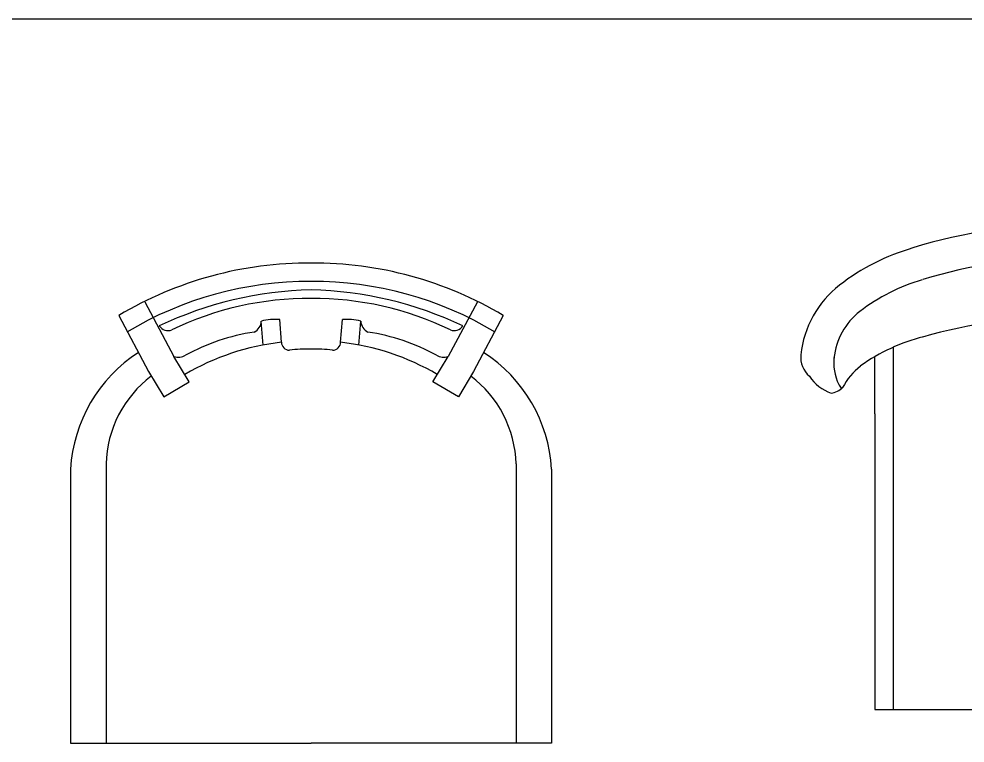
# Model space of a CAD drawing. Header units: millimetres. Extents: x 14385 to 129787, y 107826 to 186798.
# Drawn here: x 47747 to 49027, y 178851 to 179831 of the extents above; entities that cross this region are included whole.
import ezdxf

# ---------------------------------------------------------------- set-up
doc = ezdxf.new("R2010")
doc.units = ezdxf.units.MM
doc.header["$LTSCALE"] = 1000
doc.layers.add('FF-FURN', color=51, linetype='Continuous')

# ---------------------------------------------------------------- blocks, each defined once
blk = doc.blocks.new('A$C1E0B67C3')
at = {"color": 0}
for p, q in [((-240.1, 490.3), (-240.1, 360.3)), ((240.2, 491), (240.2, 360.3)), ((-265.1, 400), (-265.1, 477.5)), ((265.2, 400), (265.2, 477.3)), ((-265.1, 400), (-265.1, 0)), ((265.2, 399.9), (265.2, 0)), ((-240.1, 360.3), (-240.1, 0)), ((240.2, 360.3), (240.2, 0))]:
    blk.add_line(p, q, dxfattribs=at)
for p, q in [((-240.1, 0), (240.1, 0)), ((-265.1, 0), (-240.1, 0))]:
    blk.add_line(p, q)
at = {"color": 0, "ltscale": 4}
blk.add_line((265.2, 0), (240.1, 0), dxfattribs=at)
for centre, radius, start, end in [((-6.5, -41.1), 697.2, 89.4648, 107.2627), ((6.6, -41.1), 697.2, 72.7373, 90.5352), ((6.6, -41.1), 697.2, 72.7373, 90.5352), ((-128.8, 334.7), 302, 106.2532, 127.497), ((126.5, 333.5), 303.8, 52.1879, 73.3663), ((-229.1, 466.2), 136.6, 127.6864, 174.1903), ((227.3, 464.2), 138.7, 6.5286, 51.9894), ((-17.6, -119.1), 649.3, 88.5171, 106.3549), ((21.6, -118), 648.3, 73.9763, 91.8274), ((-138.6, 261.6), 250.2, 103.9802, 125.5995), ((135, 261), 252.8, 53.7987, 75.3022), ((-332, 476.4), 33.2, 173.7226, 229.7972), ((332.1, 476.4), 33.2, 310.2028, 6.2774), ((-222.4, 388.9), 98.1, 129.3243, 151.3836), ((222.5, 388.9), 98.1, 28.6164, 50.6757), ((-300.7, 488.1), 64.6, 215.1315, 248.6152), ((300.8, 488.1), 64.6, 291.3848, 324.8685), ((-327.1, 453.3), 25.4, 276.5077, 316.9274), ((327.2, 453.3), 25.4, 223.0726, 263.4923)]:
    blk.add_arc(centre, radius, start, end)
at = {"color": 55, "linetype": 'Continuous', "ltscale": 0.05}
for centre, radius, start, end in [((-6.5, -41.1), 652.2, 89.4648, 107.2627), ((6.6, -41.1), 652.2, 72.7373, 90.5352), ((-128.8, 334.7), 257, 106.2532, 127.497), ((126.5, 333.5), 258.8, 52.1879, 73.3663), ((-229.1, 466.2), 91.6, 127.6864, 174.1903), ((227.3, 464.2), 93.7, 6.5286, 51.9894), ((-252.3, 469.3), 68.2, 168.9594, 201.4541), ((252.4, 469.3), 68.2, 338.5459, 11.0406), ((-281.5, 456.8), 36.4, 199.9498, 219.3455), ((281.6, 456.8), 36.4, 320.6545, 340.0502)]:
    blk.add_arc(centre, radius, start, end, dxfattribs=at)
blk = doc.blocks.new('A$C60C122C7')
at = {"color": 0}
for p, q in [((-225, 596.8), (-185.5, 523.2)), ((225, 596.8), (185.5, 523.2)), ((-260.1, 578.5), (-219.8, 502.7)), ((260.1, 578.5), (219.8, 502.7)), ((-164.9, 488.9), (-185.5, 523.2)), ((164.9, 488.9), (185.5, 523.2)), ((-219.8, 502.7), (-199.3, 468.3)), ((219.8, 502.7), (199.3, 468.3)), ((-199.3, 468.3), (-164.9, 488.9)), ((199.3, 468.3), (164.9, 488.9)), ((-277.4, 377.6), (-277.4, 0)), ((277.4, 377.6), (277.4, 0)), ((-325.4, 370.6), (-325.4, 85)), ((325.4, 370.6), (325.4, 85)), ((-325.4, 85), (-325.4, 0)), ((325.4, 85), (325.4, 0)), ((-325.4, 0), (0, 0)), ((325.4, 0), (0, 0))]:
    blk.add_line(p, q, dxfattribs=at)
for p, q in [((-64.8, 538.5), (-67.3, 570.9)), ((-40, 542.5), (-42.4, 573)), ((40, 542.5), (42.4, 573)), ((64.8, 538.5), (67.3, 570.9))]:
    blk.add_line(p, q)
for centre, radius, start, end in [((-2.5, 146.4), 503.1, 89.7174, 120.8046), ((2.5, 146.4), 503.1, 59.1954, 90.2826), ((-3.9, 215.5), 328.7, 96.3028, 120.5089), ((3.9, 215.5), 328.7, 59.4911, 83.6972), ((-124.1, 359), 201.7, 122.8389, 176.6791), ((124.1, 359), 201.7, 3.3209, 57.1611), ((-123.5, 373.5), 154, 126.9789, 178.4746), ((123.5, 373.5), 154, 1.5254, 53.0211)]:
    blk.add_arc(centre, radius, start, end, dxfattribs=at)
at = {"color": 55, "linetype": 'Continuous', "ltscale": 0.05}
for centre, radius, start, end in [((-2.5, 146), 478.5, 89.7279, 121.0221), ((2.5, 146), 478.5, 58.9779, 90.2721), ((12, 105.5), 507.8, 91.3573, 115.354), ((-12, 105.5), 507.8, 64.646, 88.6427), ((-3.6, 179), 422.5, 89.5103, 115.951), ((3.6, 179), 422.5, 64.049, 90.4897), ((-193.3, 572.9), 14.8, 214.9069, 288.9694), ((-84.8, 571.7), 17.5, 296.7302, 357.4626), ((84.8, 571.7), 17.5, 182.5374, 243.2698), ((193.3, 572.9), 14.8, 251.0306, 325.0931), ((-35.5, 279.2), 279.9, 98.517, 118.6809), ((35.5, 279.2), 279.9, 61.3191, 81.483), ((-179.3, 540.9), 18.7, 250.9196, 300.5853), ((179.3, 540.9), 18.7, 239.4147, 289.0804)]:
    blk.add_arc(centre, radius, start, end, dxfattribs=at)
for centre, radius, start, end in [((-49.2, 505), 68.3, 84.2598, 105.3451), ((49.2, 505), 68.3, 74.6549, 95.7402), ((-29.1, 542.4), 10.9, 179.6606, 269.4368), ((29.1, 542.4), 10.9, 270.5632, 0.3394), ((-6.8, 329.7), 203.2, 88.0744, 96.3382), ((6.8, 329.7), 203.2, 83.6618, 91.9256)]:
    blk.add_arc(centre, radius, start, end)

msp = doc.modelspace()

# ---------------------------------------------------------------- linework, layer by layer
at = {"color": 1}
msp.add_line((18573.3, 179830.7), (80368.9, 179830.7), dxfattribs=at)

# ---------------------------------------------------------------- block references
at = {"layer": 'FF-FURN'}
for name, p in [('A$C1E0B67C3', (49169.9, 178896.3)), ('A$C60C122C7', (48142.1, 178851))]:
    msp.add_blockref(name, p, dxfattribs=at)

doc.saveas('drawing.dxf')
